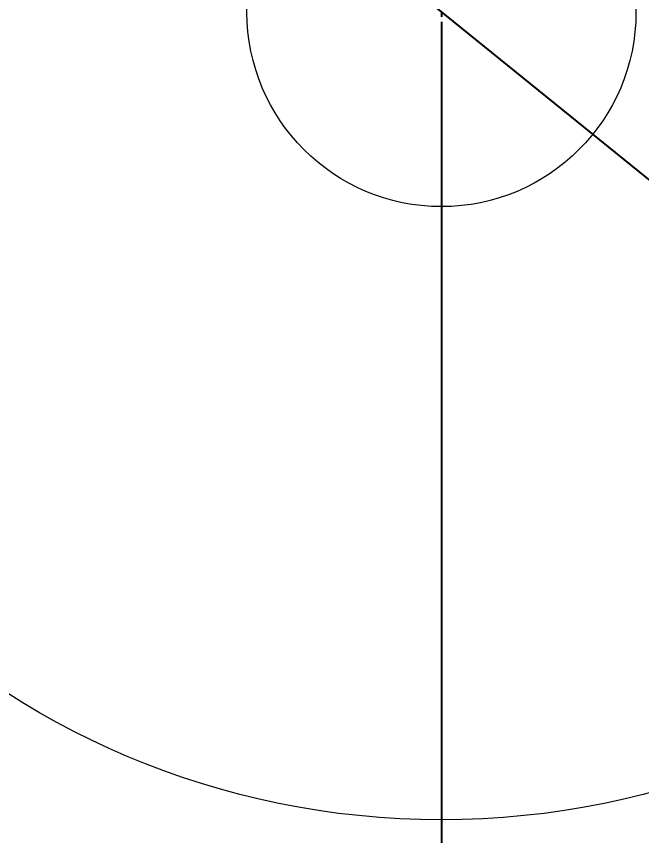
# Model space of a CAD drawing. Header units: millimetres. Extents: x 37 to 851, y 144 to 480.
# Drawn here: x 659.3 to 723.6, y 234.9 to 319.1 of the extents above; entities that cross this region are included whole.
import ezdxf

# ---------------------------------------------------------------- set-up
doc = ezdxf.new("R2010")
doc.units = ezdxf.units.MM
doc.linetypes.add('CENTERX2', pattern=[20.32, 12.7, -2.54, 2.54, -2.54])
doc.layers.add('FORMAT', color=7, linetype='Continuous')
doc.styles.add('SLDTEXTSTYLE0', font='TXT', dxfattribs={"width": 0.7, "bigfont": 'bigfont'})
doc.dimstyles.new('SLDDIMSTYLE4', dxfattribs={"dimtxt": 3.031684, "dimasz": 3.302, "dimexe": 0, "dimexo": 0.0625, "dimgap": 0.757921, "dimtad": 1, "dimdec": 1, "dimrnd": 1e-09, "dimzin": 12, "dimdsep": 46, "dimtxsty": 'SLDTEXTSTYLE0', "dimblk1": 'NONE', "dimblk2": 'OPEN30', "dimsah": 1, "dimcen": 0, "dimadec": 0, "dimazin": 3, "dimtfac": 1, "dimtdec": 1, "dimtmove": 0, "dimatfit": 3, "dimldrblk": 'NONE', "dimfxl": 1, "dimfrac": 2, "dimtolj": 1, "dimtzin": 12, "dimarcsym": 0})
doc.dimstyles.new('SLDDIMSTYLE5', dxfattribs={"dimtxt": 3.031684, "dimasz": 3.302, "dimexe": 0, "dimexo": 0.0625, "dimgap": 0.757921, "dimtad": 1, "dimdec": 4, "dimzin": 12, "dimdsep": 46, "dimtxsty": 'SLDTEXTSTYLE0', "dimblk1": 'OPEN30', "dimblk2": 'OPEN30', "dimsah": 1, "dimcen": 0.09, "dimadec": 1, "dimazin": 3, "dimtfac": 1, "dimtdec": 1, "dimtofl": 0, "dimtmove": 0, "dimatfit": 3, "dimldrblk": 'OPEN30', "dimfxl": 1, "dimfrac": 2, "dimtolj": 1, "dimtzin": 12, "dimarcsym": 0})

# ---------------------------------------------------------------- blocks, each defined once
blk = doc.blocks.new('_OPEN30')
at = {"color": 0, "linetype": 'ByBlock', "lineweight": -2}
for p, q in [((-1, 0.267949), (0, 0)), ((0, 0), (-1, -0.267949)), ((0, 0), (-1, 0))]:
    blk.add_line(p, q, dxfattribs=at)
blk = doc.blocks.new('*D12')
at = {"layer": 'FORMAT'}
for q in [(601.281, 401.808), (783.884, 254.165)]:
    blk.add_line((622.14, 384.943), q, dxfattribs=at)
at = {"layer": 'FORMAT', "xscale": 3.302, "yscale": 3.302, "rotation": 321.0429598271}
blk.add_blockref('_OPEN30', (622.14, 384.943, 0.1), dxfattribs=at)
at = {"layer": 'FORMAT', "char_height": 2.6458, "attachment_point": 1, "rotation": 321.04296, "style": 'SLDTEXTSTYLE0'}
for s, insert in [('%%c', (603.425, 404.46, 0.1)), ('208', (606.031, 402.353, 0.1))]:
    blk.add_mtext(s, dxfattribs=dict(at, insert=insert))
blk = doc.blocks.new('_NONE')
blk = doc.blocks.new('*D13')
at = {"layer": 'FORMAT'}
for p, q in [((703.012, 428.054), (703.012, 444.98)), ((776.551, 393.093), (791.702, 408.244))]:
    blk.add_line(p, q, dxfattribs=at)
blk.add_arc((703.012, 319.554), 124.426, 45, 90, dxfattribs=at)
at = {"layer": 'FORMAT', "xscale": 3.302, "yscale": 3.302}
for p, rotation in [((703.012, 443.98, 0.1), 179.2399266086), ((790.995, 407.537, 0.1), 315.7600733914)]:
    blk.add_blockref('_OPEN30', p, dxfattribs=dict(at, rotation=rotation))
at = {"layer": 'FORMAT', "insert": (747.694, 439.416, 0.1), "char_height": 2.6458, "attachment_point": 1, "rotation": 337.5, "style": 'SLDTEXTSTYLE0'}
blk.add_mtext('45°', dxfattribs=at)
blk = doc.blocks.new('SW_CENTERMARKSYMBOL_1')
at = {"layer": 'FORMAT', "color": 0}
for p, q in [((0, 0), (0, -0.5)), ((0, -1), (0, -108.5))]:
    blk.add_line(p, q, dxfattribs=at)

msp = doc.modelspace()

# ---------------------------------------------------------------- linework, layer by layer
at = {"color": 7, "linetype": 'Continuous', "lineweight": 15}
for radius in [83, 20]:
    msp.add_circle((703.01224, 319.55387), radius, dxfattribs=at)
at = {"layer": 'FORMAT', "linetype": 'CENTERX2'}
msp.add_circle((703.01224, 319.55387), 104, dxfattribs=at)

# ---------------------------------------------------------------- block references
at = {"layer": 'FORMAT'}
msp.add_blockref('SW_CENTERMARKSYMBOL_1', (703.01224, 319.55387), dxfattribs=at)

# ---------------------------------------------------------------- dimensions: what is measured, and where the dimension line sits
dim = msp.add_angular_dim_2l(base=(750.62813, 434.5088), line1=((703.01224, 319.55387), (776.55135, 393.09298)), line2=((703.01224, 428.05387), (703.01224, 211.05387)), dimstyle='SLDDIMSTYLE5', dxfattribs=at)
dim.commit()
dim.dimension.update_dxf_attribs({"geometry": '*D13', "text_midpoint": (750.62813, 434.5088), "dimtype": 162})
dim = msp.add_diameter_dim_2p(p1=(783.88447, 254.16517), p2=(622.14001, 384.94257), dimstyle='SLDDIMSTYLE4', dxfattribs=at)
dim.commit()
dim.dimension.update_dxf_attribs({"geometry": '*D12', "text_midpoint": (605.45345, 398.4344), "dimtype": 163})

doc.saveas('drawing.dxf')
